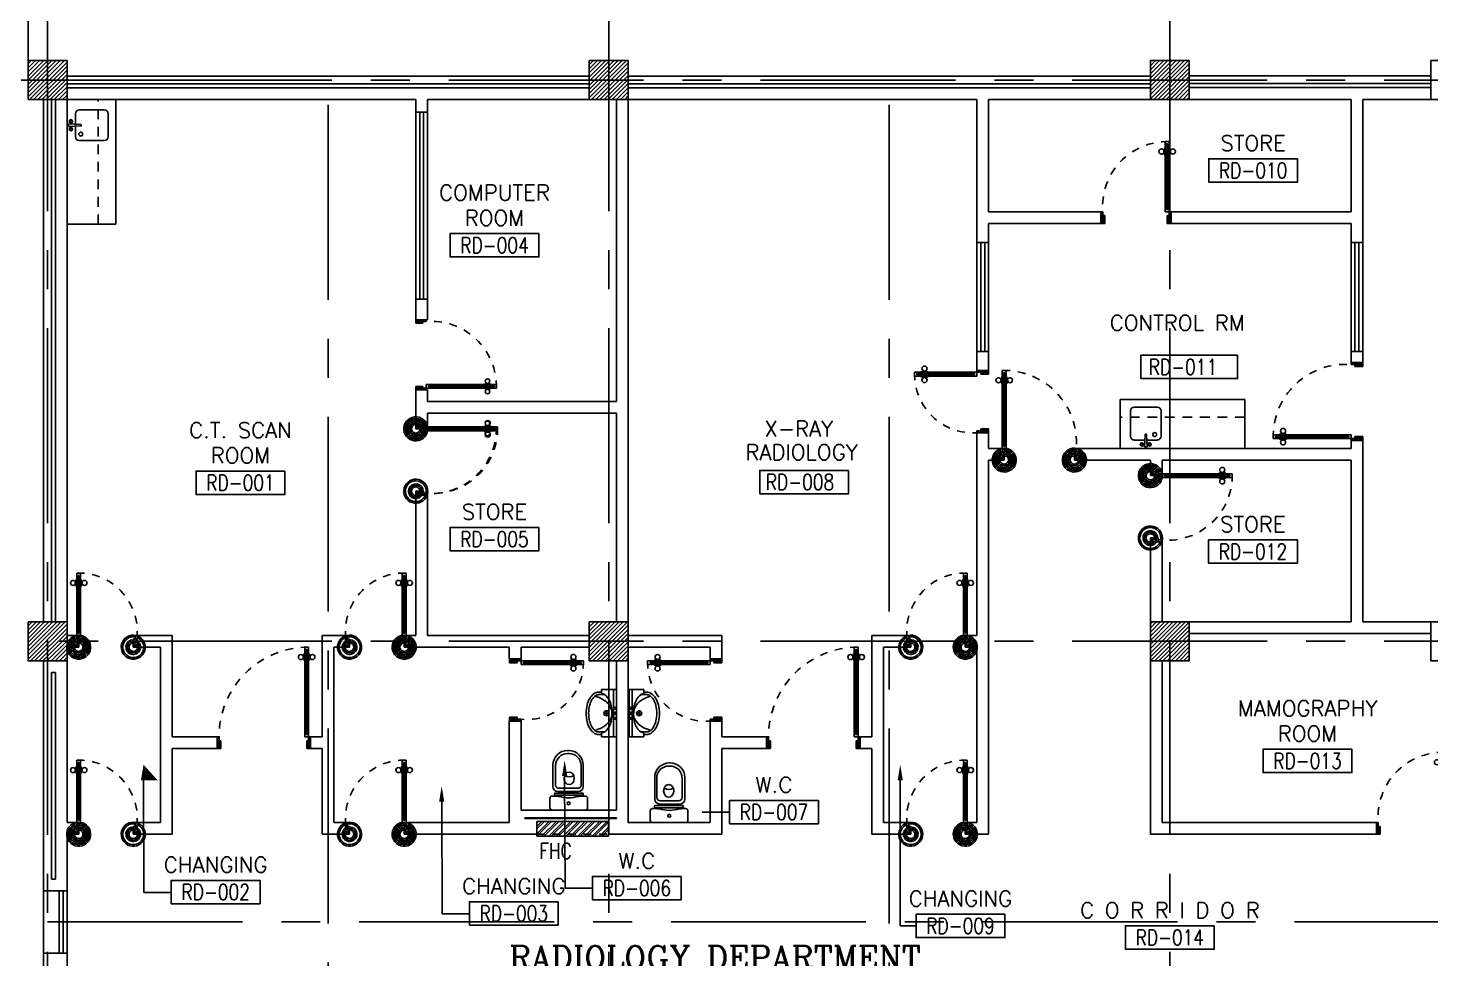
# Model space of a CAD drawing. Extents: x 417820 to 418048, y 43448 to 43539.
# Drawn here: x 417831.21 to 417849.21, y 43514.42 to 43526.36 of the extents above; entities that cross this region are included whole.
import ezdxf
from ezdxf.enums import TextEntityAlignment as Align

# ---------------------------------------------------------------- set-up
doc = ezdxf.new("R2010")
doc.units = 0
doc.header["$MEASUREMENT"] = 0
doc.header["$PDMODE"] = 3
doc.header["$PDSIZE"] = 0.1
for name, pattern in [('CENTERX2', [4, 2.5, -0.5, 0.5, -0.5]), ('HIDDEN', [0.375, 0.25, -0.125]), ('HIDDEN2', [0.1875, 0.125, -0.0625])]:
    doc.linetypes.add(name, pattern=pattern)
doc.layers.get('0').update_dxf_attribs({"color": 11, "linetype": 'CONTINUOUS'})
doc.layers.get('DEFPOINTS').update_dxf_attribs({"color": 11, "linetype": 'CONTINUOUS'})
for name, color, linetype in [('A-JEERI', 11, 'CONTINUOUS'), ('AX-DIM', 11, 'CONTINUOUS'), ('AXES', 11, 'CENTERX2'), ('COL', 11, 'CONTINUOUS'), ('DOOR', 11, 'CONTINUOUS'), ('FHC', 11, 'CONTINUOUS'), ('HAT', 11, 'CONTINUOUS'), ('INSUL', 11, 'CONTINUOUS'), ('Locker', 11, 'CONTINUOUS'), ('ME-FIX', 11, 'CONTINUOUS'), ('RM-BOX', 11, 'CONTINUOUS'), ('RM-IND', 11, 'CONTINUOUS'), ('RM-NAME', 11, 'CONTINUOUS'), ('RM-NO', 11, 'CONTINUOUS'), ('SHAFT', 11, 'CONTINUOUS'), ('SUNI-FUR', 11, 'CONTINUOUS'), ('WALL', 11, 'CONTINUOUS'), ('WIN', 11, 'CONTINUOUS')]:
    doc.layers.add(name, color=color, linetype=linetype)
doc.styles.add('ROMANC', font='romanc', dxfattribs={"height": 0.1})
doc.styles.add('ROMANS', font='ROMANS.shx', dxfattribs={"width": 0.6})
doc.dimstyles.new('STANDARD in', dxfattribs={"dimtxt": 0.2, "dimasz": 0.1, "dimexe": 0.07, "dimexo": 0.05, "dimgap": 0.1, "dimtad": 1, "dimdec": 0, "dimlfac": 1000, "dimzin": 0, "dimdsep": 46, "dimtxsty": 'ROMANS', "dimblk": 'ARCHTICK', "dimcen": 0.05, "dimdle": 0.05, "dimclrd": 7, "dimclre": 7, "dimclrt": 2, "dimadec": 0, "dimazin": 0, "dimtfac": 1, "dimtdec": 0, "dimtmove": 2, "dimatfit": 3, "dimldrblk": 'ARCHTICK', "dimfxl": 0, "dimtolj": 1, "dimtzin": 0, "dimarcsym": 0})

# ---------------------------------------------------------------- blocks, each defined once
blk = doc.blocks.new('_ARCHTICK')
at = {"color": 0, "linetype": 'ByBlock', "const_width": 0.15}
blk.add_lwpolyline([(-0.5, -0.5), (0.5, 0.5)], dxfattribs=at)
blk = doc.blocks.new('*D139')
at = {"layer": 'AX-DIM', "color": 7, "lineweight": -2}
for p, q in [((417831.157, 43537.937), (417906.573, 43537.937)), ((417831.207, 43525.809), (417831.207, 43538.007)), ((417906.523, 43536.567), (417906.523, 43538.007))]:
    blk.add_line(p, q, dxfattribs=at)
at = {"layer": 'DEFPOINTS', "color": 0}
for p in [(417906.523, 43537.937), (417906.523, 43536.517), (417831.207, 43525.759)]:
    blk.add_point(p, dxfattribs=at)
at = {"layer": 'AX-DIM', "color": 7, "lineweight": -2, "xscale": 0.1, "yscale": 0.1, "zscale": 0.1, "rotation": 180}
blk.add_blockref('_ARCHTICK', (417831.207, 43537.937), dxfattribs=at)
at = {"layer": 'AX-DIM', "color": 7, "lineweight": -2, "xscale": 0.1, "yscale": 0.1, "zscale": 0.1}
blk.add_blockref('_ARCHTICK', (417906.523, 43537.937), dxfattribs=at)
at = {"layer": 'AX-DIM', "color": 2, "insert": (417868.865, 43538.137), "char_height": 0.2, "attachment_point": 5, "style": 'ROMANS'}
blk.add_mtext('\\A1;75316', dxfattribs=at)
blk = doc.blocks.new('DOOR100')
at = {"layer": 'DOOR', "color": 7, "linetype": 'ByBlock'}
for p, q in [((-75, 1250), (-75, 1300)), ((-75, 1300), (-25, 1300)), ((-25, 1300), (-75, 1300)), ((-58, 1250), (-58, 1270)), ((-42, 1270), (-58, 1270)), ((-42, 1250), (-42, 1270)), ((-25, 1250), (-25, 1300)), ((-91, 1205), (-91, 1140)), ((-82, 1205), (-91, 1205)), ((-82, 1140), (-91, 1140)), ((-82, 1128), (-82, 1218)), ((-75, 1218), (-82, 1218)), ((-82, 1205), (-82, 1140)), ((-75, 1128), (-82, 1128)), ((-58, 1250), (-75, 1250)), ((-25, 1250), (-42, 1250)), ((-25, 1218), (-18, 1218)), ((-25, 1128), (-18, 1128)), ((-18, 1128), (-18, 1218)), ((-18, 1205), (-18, 1140)), ((-18, 1205), (-9, 1205)), ((-18, 1140), (-9, 1140)), ((-9, 1205), (-9, 1140)), ((-75, 200), (-58, 200)), ((-75, 150), (-75, 200)), ((-58, 200), (-58, 180)), ((-42, 200), (-25, 200)), ((-42, 180), (-42, 200)), ((-25, 200), (-25, 150)), ((-1200, 0), (-1200, 150)), ((-1200, 150), (-1175, 150)), ((-1200, 150), (-1200, 0)), ((-1150, 0), (-1200, 114)), ((-1150, 0), (-1200, 40)), ((-1150, 0), (-1200, 0)), ((-1175, 150), (-1175, 100)), ((-1175, 100), (-1150, 100)), ((-1150, 0), (-1163, 100)), ((-1150, 100), (-1150, 0)), ((-75, 150), (-25, 150)), ((-58, 180), (-42, 180)), ((-50, 0), (0, 114)), ((-50, 100), (-50, 0)), ((-50, 0), (-37, 100)), ((-25, 100), (-50, 100)), ((-50, 0), (0, 40)), ((-50, 0), (0, 0)), ((0, 150), (-25, 150)), ((-25, 150), (-25, 100)), ((0, 0), (0, 150)), ((0, 150), (0, 0))]:
    blk.add_line(p, q, dxfattribs=at)
at = {"layer": 'DOOR', "linetype": 'ByBlock'}
for p, q in [((-75, 1250), (-75, 200)), ((-58, 200), (-58, 1250)), ((-42, 200), (-42, 1250)), ((-25, 200), (-25, 1250))]:
    blk.add_line(p, q, dxfattribs=at)
at = {"layer": 'DOOR', "color": 7, "linetype": 'ByBlock'}
for centre in [(-124, 1173), (24, 1173)]:
    blk.add_circle(centre, 32.4, dxfattribs=at)
at = {"layer": 'DOOR', "linetype": 'HIDDEN', "ltscale": 0.5}
blk.add_arc((-25, 150), 1150, 90, 180, dxfattribs=at)
at = {"layer": 'DOOR', "color": 7, "linetype": 'ByBlock'}
for centre, radius, start, end in [((-1150, 0), 154, 103.7142, 108.8947), ((-1150, 0), 134, 100.72, 111.8402), ((-1150, 0), 94.4, 90, 121.9818), ((-1150, 0), 74.4, 90, 132.2236), ((-1150, 0), 54.4, 90, 156.7926), ((-1150, 0), 34.4, 90, 180), ((-1150, 0), 14.4, 90, 180), ((-50, 0), 94.4, 58.0182, 90), ((-50, 0), 74.4, 47.7764, 90), ((-50, 0), 54.4, 23.2074, 90), ((-50, 0), 34.4, 0, 90), ((-50, 0), 14.4, 0, 90), ((-50, 0), 134, 68.1598, 79.28), ((-50, 0), 114, 64.0838, 77.3774), ((-50, 0), 154, 71.1053, 76.2858)]:
    blk.add_arc(centre, radius, start, end, dxfattribs=at)
blk = doc.blocks.new('A$C49F1192B')
at = {"layer": 'DOOR', "color": 0, "linetype": 'ByBlock', "xscale": -1, "rotation": 270}
blk.add_blockref('DOOR100', (0, 1200), dxfattribs=at)
blk = doc.blocks.new('*D161')
at = {"layer": 'AX-DIM', "color": 7, "lineweight": -2}
for p, q in [((417825.932, 43537.937), (417831.257, 43537.937)), ((417825.982, 43522.464), (417825.982, 43538.007)), ((417831.207, 43525.809), (417831.207, 43538.007))]:
    blk.add_line(p, q, dxfattribs=at)
at = {"layer": 'DEFPOINTS', "color": 0}
for p in [(417831.207, 43537.937), (417831.207, 43525.759), (417825.982, 43522.414)]:
    blk.add_point(p, dxfattribs=at)
at = {"layer": 'AX-DIM', "color": 7, "lineweight": -2, "xscale": 0.1, "yscale": 0.1, "zscale": 0.1, "rotation": 180}
blk.add_blockref('_ARCHTICK', (417825.982, 43537.937), dxfattribs=at)
at = {"layer": 'AX-DIM', "color": 7, "lineweight": -2, "xscale": 0.1, "yscale": 0.1, "zscale": 0.1}
blk.add_blockref('_ARCHTICK', (417831.207, 43537.937), dxfattribs=at)
at = {"layer": 'AX-DIM', "color": 2, "insert": (417828.594, 43538.137), "char_height": 0.2, "attachment_point": 5, "style": 'ROMANS'}
blk.add_mtext('\\A1;5225', dxfattribs=at)
blk = doc.blocks.new('A$C09EF76E8')
at = {"layer": 'DOOR', "color": 0, "linetype": 'ByBlock'}
for p, q in [((777, 950), (727, 950)), ((727, 950), (777, 950)), ((727, 900), (727, 950)), ((760, 920), (744, 920)), ((744, 900), (744, 920)), ((760, 900), (760, 920)), ((777, 900), (777, 950)), ((719, 855), (710, 855)), ((710, 855), (710, 790)), ((719, 790), (710, 790)), ((727, 868), (719, 868)), ((719, 778), (719, 868)), ((719, 855), (719, 790)), ((727, 778), (719, 778)), ((744, 900), (727, 900)), ((777, 900), (760, 900)), ((777, 868), (784, 868)), ((777, 778), (784, 778)), ((784, 778), (784, 868)), ((784, 855), (793, 855)), ((784, 855), (784, 790)), ((784, 790), (793, 790)), ((793, 855), (793, 790)), ((727, 150), (727, 200)), ((727, 200), (744, 200)), ((744, 200), (744, 180)), ((760, 180), (760, 200)), ((760, 200), (777, 200)), ((777, 200), (777, 150)), ((2, 0), (2, 150)), ((2, 150), (27, 150)), ((2, 150), (2, 0)), ((27, 150), (27, 100)), ((27, 100), (52, 100)), ((52, 100), (52, 0)), ((727, 150), (777, 150)), ((744, 180), (760, 180)), ((777, 100), (752, 100)), ((752, 100), (752, 0)), ((777, 150), (777, 100)), ((802, 150), (777, 150)), ((802, 150), (802, 0)), ((52, 0), (2, 0)), ((752, 0), (802, 0))]:
    blk.add_line(p, q, dxfattribs=at)
at = {"layer": 'DOOR', "linetype": 'ByBlock'}
for p, q in [((727, 900), (727, 200)), ((744, 200), (744, 900)), ((760, 200), (760, 900)), ((777, 200), (777, 900)), ((802, 0), (802, 150))]:
    blk.add_line(p, q, dxfattribs=at)
at = {"layer": 'DOOR', "color": 9, "linetype": 'ByBlock'}
for p, q in [((52, 0), (2, 114)), ((52, 0), (2, 40)), ((52, 0), (38, 100)), ((752, 0), (802, 114)), ((752, 0), (765, 100)), ((752, 0), (802, 40))]:
    blk.add_line(p, q, dxfattribs=at)
at = {"layer": 'DOOR', "color": 0, "linetype": 'ByBlock'}
for centre in [(678, 823), (825, 823)]:
    blk.add_circle(centre, 32.4, dxfattribs=at)
at = {"layer": 'DOOR', "linetype": 'HIDDEN', "ltscale": 0.5}
blk.add_arc((752, 199), 752, 88.0938, 183.7249, dxfattribs=at)
at = {"layer": 'DOOR', "color": 9, "linetype": 'ByBlock'}
for centre, radius, start, end in [((52, 0), 154, 103.7142, 108.8947), ((52, 0), 134, 100.72, 111.8402), ((52, 0), 94.4, 90, 121.9818), ((52, 0), 74.4, 90, 132.2236), ((52, 0), 54.4, 90, 156.7926), ((52, 0), 34.4, 90, 180), ((52, 0), 14.4, 90, 180), ((752, 0), 94.4, 58.0182, 90), ((752, 0), 74.4, 47.7764, 90), ((752, 0), 54.4, 23.2074, 90), ((752, 0), 34.4, 0, 90), ((752, 0), 14.4, 0, 90), ((752, 0), 134, 68.1598, 79.28), ((752, 0), 114, 64.0838, 77.3774), ((752, 0), 154, 71.1053, 76.2858)]:
    blk.add_arc(centre, radius, start, end, dxfattribs=at)
blk = doc.blocks.new('*X106')
at = {"color": 0}
for p, q in [((24139, 62323), (24617, 62801)), ((24139, 62376), (24564, 62801)), ((24139, 62429), (24511, 62801)), ((24139, 62482), (24458, 62801)), ((24139, 62535), (24405, 62801)), ((24139, 62588), (24352, 62801)), ((24139, 62641), (24299, 62801)), ((24139, 62694), (24246, 62801)), ((24139, 62747), (24193, 62801)), ((24170, 62301), (24639, 62770)), ((24223, 62301), (24639, 62717)), ((24276, 62301), (24639, 62664)), ((24329, 62301), (24639, 62611)), ((24382, 62301), (24639, 62558)), ((24435, 62301), (24639, 62505)), ((24488, 62301), (24639, 62452)), ((24541, 62301), (24639, 62399)), ((24595, 62301), (24639, 62346))]:
    blk.add_line(p, q, dxfattribs=at)
blk = doc.blocks.new('RM1')
at = {"layer": 'RM-BOX'}
blk.add_lwpolyline([(570, -200), (-570, -200), (-570, -500), (570, -500)], close=True, dxfattribs=at)
at = {"layer": 'RM-NAME', "style": 'ROMANS'}
for tag, p in [('ROOMNAME1', (0, 324)), ('ROOMNAME2', (0, 0))]:
    blk.add_attdef(tag, text='', height=200, dxfattribs=at).set_placement(p, align=Align.MIDDLE)
at = {"layer": 'RM-NO', "style": 'ROMANS', "width": 0.8}
blk.add_attdef('ROOMNO', text='', height=200, dxfattribs=at).set_placement((0, -350), align=Align.MIDDLE)
blk = doc.blocks.new('COL50')
at = {"layer": 'COL'}
blk.add_lwpolyline([(-250, 250), (-250, -250), (250, -250), (250, 250)], close=True, dxfattribs=at)
blk = doc.blocks.new('*X108')
at = {"color": 0}
for p, q in [((24139, 69535), (24605, 70001)), ((24139, 69589), (24552, 70001)), ((24139, 69642), (24499, 70001)), ((24139, 69695), (24446, 70001)), ((24139, 69748), (24393, 70001)), ((24139, 69801), (24340, 70001)), ((24139, 69854), (24287, 70001)), ((24139, 69907), (24234, 70001)), ((24139, 69960), (24180, 70001)), ((24158, 69501), (24639, 69982)), ((24211, 69501), (24639, 69929)), ((24264, 69501), (24639, 69876)), ((24317, 69501), (24639, 69823)), ((24370, 69501), (24639, 69770)), ((24423, 69501), (24639, 69717)), ((24476, 69501), (24639, 69664)), ((24529, 69501), (24639, 69611)), ((24582, 69501), (24639, 69558)), ((24635, 69501), (24639, 69505))]:
    blk.add_line(p, q, dxfattribs=at)
blk = doc.blocks.new('*X107')
at = {"color": 0}
for p, q in [((31339, 62310), (31830, 62801)), ((31339, 62364), (31777, 62801)), ((31339, 62417), (31724, 62801)), ((31339, 62470), (31671, 62801)), ((31339, 62523), (31618, 62801)), ((31339, 62576), (31565, 62801)), ((31339, 62629), (31512, 62801)), ((31339, 62682), (31458, 62801)), ((31339, 62735), (31405, 62801)), ((31339, 62788), (31352, 62801)), ((31383, 62301), (31839, 62757)), ((31436, 62301), (31839, 62704)), ((31489, 62301), (31839, 62651)), ((31542, 62301), (31839, 62598)), ((31595, 62301), (31839, 62545)), ((31648, 62301), (31839, 62492)), ((31701, 62301), (31839, 62439)), ((31754, 62301), (31839, 62386)), ((31807, 62301), (31839, 62333))]:
    blk.add_line(p, q, dxfattribs=at)
blk = doc.blocks.new('A$C24ED45A6')
at = {"layer": 'DOOR', "color": 0, "linetype": 'ByBlock'}
for p, q in [((925, 1100), (925, 1150)), ((925, 1150), (975, 1150)), ((975, 1150), (925, 1150)), ((942, 1100), (925, 1100)), ((942, 1100), (942, 1120)), ((958, 1120), (942, 1120)), ((958, 1100), (958, 1120)), ((975, 1100), (958, 1100)), ((975, 1100), (975, 1150)), ((909, 1055), (909, 990)), ((918, 1055), (909, 1055)), ((918, 990), (909, 990)), ((918, 978), (918, 1068)), ((925, 1068), (918, 1068)), ((918, 1055), (918, 990)), ((925, 978), (918, 978)), ((975, 1068), (982, 1068)), ((975, 978), (982, 978)), ((982, 978), (982, 1068)), ((982, 1055), (982, 990)), ((982, 1055), (991, 1055)), ((982, 990), (991, 990)), ((991, 1055), (991, 990)), ((925, 150), (925, 200)), ((925, 200), (942, 200)), ((942, 200), (942, 180)), ((958, 180), (958, 200)), ((958, 200), (975, 200)), ((975, 200), (975, 150)), ((0, 0), (0, 150)), ((0, 150), (25, 150)), ((50, 0), (0, 0)), ((25, 150), (25, 100)), ((25, 100), (50, 100)), ((50, 100), (50, 0)), ((925, 150), (975, 150)), ((942, 180), (958, 180)), ((975, 100), (950, 100)), ((950, 100), (950, 0)), ((1000, 150), (975, 150)), ((975, 150), (975, 100)), ((1000, 150), (1000, 0)), ((950, 0), (1000, 0))]:
    blk.add_line(p, q, dxfattribs=at)
at = {"layer": 'DOOR', "linetype": 'ByBlock'}
for p, q in [((925, 1100), (925, 200)), ((942, 200), (942, 1100)), ((958, 200), (958, 1100)), ((975, 200), (975, 1100))]:
    blk.add_line(p, q, dxfattribs=at)
at = {"layer": 'DOOR', "color": 9, "linetype": 'ByBlock'}
for p, q in [((50, 0), (0, 114)), ((50, 0), (0, 40)), ((50, 0), (37, 100)), ((950, 0), (1000, 114)), ((950, 0), (963, 100)), ((950, 0), (1000, 40))]:
    blk.add_line(p, q, dxfattribs=at)
at = {"layer": 'DOOR', "color": 0, "linetype": 'ByBlock'}
for centre in [(876, 1023), (1024, 1023)]:
    blk.add_circle(centre, 32.4, dxfattribs=at)
at = {"layer": 'DOOR', "linetype": 'HIDDEN', "ltscale": 0.5}
blk.add_arc((950, 222), 928, 88.456, 184.4816, dxfattribs=at)
at = {"layer": 'DOOR', "color": 9, "linetype": 'ByBlock'}
for centre, radius, start, end in [((50, 0), 154, 103.7142, 108.8947), ((50, 0), 134, 100.72, 111.8402), ((50, 0), 114, 102.6226, 115.9162), ((50, 0), 94.4, 90, 121.9818), ((50, 0), 74.4, 90, 132.2236), ((50, 0), 54.4, 90, 156.7926), ((50, 0), 34.4, 90, 180), ((50, 0), 14.4, 90, 180), ((950, 0), 94.4, 58.0182, 90), ((950, 0), 74.4, 47.7764, 90), ((950, 0), 54.4, 23.2074, 90), ((950, 0), 34.4, 0, 90), ((950, 0), 14.4, 0, 90), ((950, 0), 134, 68.1598, 79.28), ((950, 0), 114, 64.0838, 77.3774), ((950, 0), 154, 71.1053, 76.2858)]:
    blk.add_arc(centre, radius, start, end, dxfattribs=at)
at = {"layer": 'WALL'}
blk.add_line((1000, 0), (1000, 150), dxfattribs=at)
blk = doc.blocks.new('*X109')
at = {"color": 0}
for p, q in [((31339, 69523), (31817, 70001)), ((31339, 69576), (31764, 70001)), ((31339, 69629), (31711, 70001)), ((31339, 69682), (31658, 70001)), ((31339, 69735), (31605, 70001)), ((31339, 69788), (31552, 70001)), ((31339, 69841), (31499, 70001)), ((31339, 69894), (31446, 70001)), ((31339, 69947), (31393, 70001)), ((31370, 69501), (31839, 69970)), ((31423, 69501), (31839, 69917)), ((31476, 69501), (31839, 69864)), ((31529, 69501), (31839, 69811)), ((31582, 69501), (31839, 69758)), ((31635, 69501), (31839, 69705)), ((31688, 69501), (31839, 69652)), ((31741, 69501), (31839, 69599)), ((31795, 69501), (31839, 69546))]:
    blk.add_line(p, q, dxfattribs=at)
blk = doc.blocks.new('*X111')
at = {"color": 0}
for p, q in [((38539, 62351), (38989, 62801)), ((38539, 62404), (38936, 62801)), ((38539, 62457), (38883, 62801)), ((38539, 62510), (38830, 62801)), ((38539, 62563), (38777, 62801)), ((38539, 62616), (38724, 62801)), ((38539, 62669), (38671, 62801)), ((38539, 62722), (38618, 62801)), ((38539, 62775), (38565, 62801)), ((38542, 62301), (39039, 62798)), ((38595, 62301), (39039, 62745)), ((38648, 62301), (39039, 62692)), ((38701, 62301), (39039, 62639)), ((38754, 62301), (39039, 62586)), ((38807, 62301), (39039, 62533)), ((38860, 62301), (39039, 62480)), ((38913, 62301), (39039, 62427)), ((38966, 62301), (39039, 62374)), ((39020, 62301), (39039, 62321))]:
    blk.add_line(p, q, dxfattribs=at)
blk = doc.blocks.new('*X110')
at = {"color": 0}
for p, q in [((38539, 69510), (39030, 70001)), ((38539, 69564), (38977, 70001)), ((38539, 69617), (38924, 70001)), ((38539, 69670), (38871, 70001)), ((38539, 69723), (38818, 70001)), ((38539, 69776), (38765, 70001)), ((38539, 69829), (38712, 70001)), ((38539, 69882), (38658, 70001)), ((38539, 69935), (38605, 70001)), ((38539, 69988), (38552, 70001)), ((38583, 69501), (39039, 69957)), ((38636, 69501), (39039, 69904)), ((38689, 69501), (39039, 69851)), ((38742, 69501), (39039, 69798)), ((38795, 69501), (39039, 69745)), ((38848, 69501), (39039, 69692)), ((38901, 69501), (39039, 69639)), ((38954, 69501), (39039, 69586)), ((39007, 69501), (39039, 69533))]:
    blk.add_line(p, q, dxfattribs=at)
blk = doc.blocks.new('DOOR90')
at = {"layer": 'DOOR', "color": 7, "linetype": 'ByBlock'}
for p, q in [((-150, 0), (0, 0)), ((-150, 0), (-150, -25)), ((0, -50), (-114, 0)), ((0, -50), (-40, 0)), ((0, -50), (0, 0)), ((-1000, -25), (-1050, -25)), ((-1050, -75), (-1050, -25)), ((-1050, -25), (-1050, -75)), ((-1000, -75), (-1050, -75)), ((-1000, -42), (-1020, -42)), ((-1020, -42), (-1020, -58)), ((-1000, -58), (-1020, -58)), ((-1000, -25), (-1000, -42)), ((-1000, -58), (-1000, -75)), ((-878, -18), (-968, -18)), ((-968, -25), (-968, -18)), ((-968, -75), (-968, -82)), ((-878, -82), (-968, -82)), ((-955, -9), (-890, -9)), ((-955, -18), (-955, -9)), ((-955, -18), (-890, -18)), ((-955, -82), (-890, -82)), ((-955, -82), (-955, -91)), ((-955, -91), (-890, -91)), ((-890, -18), (-890, -9)), ((-890, -82), (-890, -91)), ((-878, -25), (-878, -18)), ((-878, -75), (-878, -82)), ((-200, -25), (-150, -25)), ((-200, -42), (-200, -25)), ((-180, -42), (-200, -42)), ((-200, -58), (-180, -58)), ((-200, -75), (-200, -58)), ((-150, -75), (-200, -75)), ((-180, -58), (-180, -42)), ((-150, -25), (-100, -25)), ((-150, -75), (-150, -25)), ((-100, -25), (-100, -50)), ((0, -50), (-100, -37)), ((-100, -50), (0, -50)), ((-150, -875), (-100, -875)), ((-150, -900), (-150, -875)), ((0, -850), (-114, -900)), ((-100, -875), (-100, -850)), ((0, -850), (-100, -863)), ((-100, -850), (0, -850)), ((0, -850), (-40, -900)), ((0, -850), (0, -900)), ((-150, -900), (0, -900)), ((0, -900), (-150, -900))]:
    blk.add_line(p, q, dxfattribs=at)
at = {"layer": 'DOOR', "linetype": 'ByBlock'}
for p, q in [((-200, -25), (-1000, -25)), ((-200, -42), (-1000, -42)), ((-200, -58), (-1000, -58)), ((-1000, -75), (-200, -75))]:
    blk.add_line(p, q, dxfattribs=at)
at = {"layer": 'DOOR', "color": 7, "linetype": 'ByBlock'}
for centre in [(-923, 24), (-923, -124)]:
    blk.add_circle(centre, 32.4, dxfattribs=at)
for centre, radius, start, end in [((0, -50), 154, 161.1053, 166.2858), ((0, -50), 94.4, 148.0182, 180), ((0, -50), 134, 158.1598, 169.28), ((0, -50), 114, 154.0838, 167.3774), ((0, -50), 74.4, 137.7764, 180), ((0, -50), 54.4, 113.2074, 180), ((0, -50), 34.4, 90, 180), ((0, -50), 14.4, 90, 180), ((0, -850), 154, 193.7142, 198.8947), ((0, -850), 134, 190.72, 201.8402), ((0, -850), 94.4, 180, 211.9818), ((0, -850), 74.4, 180, 222.2236), ((0, -850), 54.4, 180, 246.7926), ((0, -850), 34.4, 180, 270), ((0, -850), 14.4, 180, 270)]:
    blk.add_arc(centre, radius, start, end, dxfattribs=at)
at = {"layer": 'DOOR', "linetype": 'HIDDEN', "ltscale": 0.5}
blk.add_arc((-222, -50), 828, 178.2701, 275.003, dxfattribs=at)
blk = doc.blocks.new('A$C3CD36B94')
at = {"layer": 'DOOR', "color": 0, "linetype": 'ByBlock'}
for p, q in [((106, 950), (56, 950)), ((56, 800), (56, 950)), ((106, 850), (106, 950)), ((806, 950), (856, 950)), ((806, 850), (806, 950)), ((856, 800), (856, 950)), ((856, 950), (856, 800)), ((56, 800), (81, 800)), ((81, 850), (106, 850)), ((81, 800), (81, 850)), ((131, 800), (81, 800)), ((81, 750), (81, 800)), ((98, 750), (81, 750)), ((114, 770), (98, 770)), ((98, 770), (98, 750)), ((114, 750), (114, 770)), ((131, 750), (114, 750)), ((131, 800), (131, 750)), ((831, 850), (806, 850)), ((831, 800), (831, 850)), ((856, 800), (831, 800)), ((65, 95), (65, 160)), ((74, 160), (65, 160)), ((74, 95), (65, 95)), ((74, 173), (74, 83)), ((81, 173), (74, 173)), ((74, 95), (74, 160)), ((81, 83), (74, 83)), ((81, 50), (81, 0)), ((81, 50), (98, 50)), ((131, 0), (81, 0)), ((81, 0), (131, 0)), ((98, 50), (98, 30)), ((98, 30), (114, 30)), ((114, 50), (114, 30)), ((114, 50), (131, 50)), ((131, 173), (138, 173)), ((131, 83), (138, 83)), ((131, 50), (131, 0)), ((138, 173), (138, 83)), ((138, 95), (138, 160)), ((138, 160), (147, 160)), ((138, 95), (147, 95)), ((147, 95), (147, 160))]:
    blk.add_line(p, q, dxfattribs=at)
at = {"layer": 'DOOR', "color": 9, "linetype": 'ByBlock'}
for p, q in [((106, 950), (56, 910)), ((106, 950), (56, 837)), ((106, 950), (93, 850)), ((806, 950), (819, 850)), ((806, 950), (856, 837)), ((806, 950), (856, 910))]:
    blk.add_line(p, q, dxfattribs=at)
at = {"layer": 'DOOR', "linetype": 'ByBlock'}
for p, q in [((81, 750), (81, 50)), ((98, 750), (98, 50)), ((114, 750), (114, 50)), ((131, 50), (131, 750))]:
    blk.add_line(p, q, dxfattribs=at)
at = {"layer": 'DOOR', "color": 0, "linetype": 'ByBlock'}
for centre in [(32, 128), (179, 128)]:
    blk.add_circle(centre, 32.4, dxfattribs=at)
at = {"layer": 'DOOR', "color": 9, "linetype": 'ByBlock'}
for centre, radius, start, end in [((106, 950), 54.4, 203.2074, 270), ((106, 950), 34.4, 180, 270), ((106, 950), 14.4, 180, 270), ((806, 950), 34.4, 270, 0), ((806, 950), 14.4, 270, 0), ((806, 950), 54.4, 270, 336.7926), ((106, 950), 74.4, 227.7764, 270), ((106, 950), 94.4, 238.0182, 270), ((106, 950), 114, 244.0838, 257.3774), ((106, 950), 134, 248.1598, 259.28), ((106, 950), 154, 251.1053, 256.2858), ((806, 950), 74.4, 270, 312.2236), ((806, 950), 94.4, 270, 301.9818), ((806, 950), 134, 280.72, 291.8402), ((806, 950), 154, 283.7142, 288.8947)]:
    blk.add_arc(centre, radius, start, end, dxfattribs=at)
at = {"layer": 'DOOR', "linetype": 'HIDDEN', "ltscale": 0.5}
blk.add_arc((106, 729), 729, 268.0335, 5.6617, dxfattribs=at)
blk = doc.blocks.new('2')
at = {"layer": 'SUNI-FUR', "linetype": 'Continuous'}
for p, q in [((0.016, 0.724), (-0.003, 0.724)), ((0.014, 0.765), (0.004, 0.765)), ((-0.185, 0.576), (-0.185, 0.3)), ((-0.159, 0.57), (-0.159, 0.32)), ((0.168, 0.32), (0.168, 0.57)), ((0.203, 0.3), (0.203, 0.576)), ((-0.065, 0.438), (-0.07, 0.406)), ((-0.07, 0.406), (-0.065, 0.375)), ((-0.005, 0.487), (-0.029, 0.481)), ((0.019, 0.481), (-0.005, 0.487)), ((0.06, 0.406), (0.055, 0.438)), ((0.057, 0.377), (0.06, 0.406)), ((-0.186, 0.199), (-0.186, 0.208)), ((-0.176, 0.218), (0.172, 0.218)), ((0.172, 0.189), (-0.176, 0.189)), ((-0.122, 0.237), (0.009, 0.237)), ((-0.113, 0.279), (0.008, 0.279)), ((-0.029, 0.331), (-0.005, 0.326)), ((-0.005, 0.326), (0.019, 0.331)), ((0.001, 0.279), (0.123, 0.279)), ((0.008, 0.279), (0.001, 0.279)), ((0.009, 0.237), (0.14, 0.237)), ((0.182, 0.208), (0.182, 0.199)), ((-0.241, 0.03), (-0.241, 0.15)), ((-0.211, 0.18), (-0.17, 0.18)), ((0.211, 0), (-0.211, 0)), ((0.174, 0.18), (0.211, 0.18)), ((0.174, 0.18), (0.174, 0.18)), ((0.241, 0.15), (0.241, 0.03))]:
    blk.add_line(p, q, dxfattribs=at)
blk.add_circle((0.002, 0.087), 0.0184, dxfattribs=at)
for centre, radius, start, end in [((0.004, 0.576), 0.189, 90, 180), ((-0.005, 0.57), 0.154, 90, 180), ((0.014, 0.576), 0.189, 0, 90), ((0.014, 0.57), 0.154, 0, 90), ((0.013, 0.412), 0.082, 141.0758, 161.504), ((0.013, 0.401), 0.082, 198.496, 218.9242), ((-0.007, 0.537), 0.112, 239.4234, 302.9162), ((0.002, 0.421), 0.0682, 117.1532, 141.0758), ((-0.012, 0.421), 0.0682, 38.9242, 62.8468), ((-0.023, 0.412), 0.082, 18.496, 38.9242), ((-0.029, 0.406), 0.0901, 321.0758, 341.504), ((-0.176, 0.208), 0.01, 90, 180), ((-0.176, 0.199), 0.01, 180, 270), ((-0.122, 0.3), 0.063, 180, 270), ((-0.116, 0.322), 0.0432, 183.5129, 273.5129), ((0.002, 0.392), 0.0682, 218.9242, 242.8468), ((-0.012, 0.392), 0.0682, 297.1532, 321.0758), ((0.125, 0.322), 0.0432, 266.4871, 356.4871), ((0.14, 0.3), 0.063, 270, 0), ((0.172, 0.208), 0.01, 0, 90), ((0.172, 0.199), 0.01, 270, 0), ((-0.211, 0.15), 0.03, 90, 180), ((-0.211, 0.03), 0.03, 180, 270), ((-0.201, -0.252), 0.433, 79.7535, 85.8109), ((0.075, 1.126), 0.973, 258.1938, 265.7347), ((-0.07, 1.126), 0.973, 274.2653, 281.8062), ((0.206, -0.252), 0.433, 94.1891, 100.2465), ((0.211, 0.15), 0.03, 0, 90), ((0.211, 0.03), 0.03, 270, 0)]:
    blk.add_arc(centre, radius, start, end, dxfattribs=at)
blk = doc.blocks.new('A$C347D0806')
at = {"layer": 'ME-FIX'}
for p, q in [((0.157, 1.467), (0.478, 1.467)), ((0.627, 1.6), (0.627, 0)), ((0.019, 1.254), (0.019, 1.287)), ((0.019, 1.287), (0.174, 1.28)), ((0.019, 1.254), (0.174, 1.261)), ((0.107, 1.28), (0.107, 1.417)), ((0.107, 1.124), (0.107, 1.261)), ((0.528, 1.417), (0.528, 1.124)), ((0.478, 1.074), (0.157, 1.074)), ((0.627, 0), (0, 0))]:
    blk.add_line(p, q, dxfattribs=at)
for centre, radius in [((0.05, 1.32), 0.0217), ((0.05, 1.32), 0.014), ((0.05, 1.221), 0.0217), ((0.05, 1.221), 0.014), ((0.177, 1.156), 0.0255)]:
    blk.add_circle(centre, radius, dxfattribs=at)
for centre, radius, start, end in [((0.157, 1.417), 0.0499, 90, 180), ((0.478, 1.417), 0.0499, 0, 90), ((0.174, 1.27), 0.00997, 270, 90), ((0.157, 1.124), 0.0499, 180, 270), ((0.478, 1.124), 0.0499, 270, 0)]:
    blk.add_arc(centre, radius, start, end, dxfattribs=at)
blk = doc.blocks.new('3')
at = {"layer": 'SUNI-FUR', "linetype": 'Continuous'}
for p, q in [((-0.304, 0), (-0.304, -0.192)), ((0.304, 0), (-0.304, 0)), ((0.304, -0.192), (0.304, 0)), ((0.304, -0.039), (-0.304, -0.039)), ((-0.254, -0.192), (-0.239, -0.15)), ((-0.239, -0.228), (-0.239, -0.15)), ((0.032, -0.13), (-0.032, -0.13)), ((0.016, -0.021), (-0.015, -0.021)), ((0, -0.005), (0, -0.037)), ((0, -0.098), (0, -0.162)), ((0.239, -0.15), (0.254, -0.192)), ((0.239, -0.15), (0.239, -0.228)), ((-0.304, -0.192), (-0.254, -0.192)), ((-0.271, -0.228), (-0.271, -0.192)), ((0.254, -0.192), (0.304, -0.192)), ((0.271, -0.192), (0.271, -0.228))]:
    blk.add_line(p, q, dxfattribs=at)
for centre, radius in [((-0.065, -0.021), 0.0124), ((0, -0.13), 0.0325), ((0, -0.021), 0.0155), ((0.065, -0.021), 0.0124)]:
    blk.add_circle(centre, radius, dxfattribs=at)
for centre, radius, start, end in [((-0.085, -0.267), 0.193, 117.0377, 142.6695), ((0.104, -0.343), 0.328, 144.0392, 163.2739), ((-0.028, -0.365), 0.307, 103.0865, 118.1878), ((0.054, -0.312), 0.27, 118.7422, 143.0578), ((-0.008, -0.528), 0.47, 89.0532, 100.9895), ((-0.012, -0.189), 0.13, 84.8536, 119.4454), ((0, -0.527), 0.469, 78.0637, 90), ((0.003, -0.228), 0.168, 61.4441, 91.1678), ((-0.04, -0.297), 0.25, 35.9608, 60.2764), ((0.034, -0.367), 0.306, 62.9623, 78.0637), ((-0.104, -0.343), 0.328, 16.7261, 35.9608), ((0.085, -0.267), 0.193, 37.3305, 62.9623), ((-0.191, -0.235), 0.0807, 174.5539, 214.673), ((-0.083, -0.16), 0.212, 214.673, 239.0867), ((-0.187, -0.234), 0.0525, 173.0893, 213.2084), ((-0.083, -0.16), 0.18, 214.673, 239.0867), ((0.204, -0.373), 0.433, 163.2739, 167.375), ((-0.035, -0.081), 0.305, 239.0867, 256.0699), ((-0.035, -0.081), 0.272, 239.0867, 256.0699), ((0, 0.062), 0.419, 256.0699, 270), ((0, 0.062), 0.419, 270, 283.9301), ((0.035, -0.081), 0.272, 283.9301, 300.9133), ((0.035, -0.081), 0.305, 283.9301, 300.9133), ((0.089, -0.171), 0.167, 300.9133, 325.327), ((0.089, -0.171), 0.2, 300.9133, 325.327), ((-0.204, -0.373), 0.433, 12.7359, 16.7261), ((0.171, -0.228), 0.068, 325.327, 0), ((0.171, -0.228), 0.101, 325.327, 0), ((0, 0.062), 0.452, 256.0699, 270), ((0, 0.062), 0.452, 270, 283.9301)]:
    blk.add_arc(centre, radius, start, end, dxfattribs=at)

msp = doc.modelspace()

# ---------------------------------------------------------------- hatches: boundary and pattern name
at = {"layer": 'FHC', "linetype": 'ByBlock', "ltscale": 0.3}
h = msp.add_hatch(dxfattribs=at)
h.set_pattern_fill('ANSI32', color=11, scale=175, style=0)
h.set_pattern_definition([(44.999998, (417605.53738, 43484.94332), (-0.046403885, 0.046403882), []), (44.999998, (417605.56832, 43484.94332), (-0.046403885, 0.046403882), [])])
h.paths.add_polyline_path([(417838.6536, 43515.9943), (417838.6536, 43516.1843), (417837.7336, 43516.1843), (417837.7336, 43515.9943)])
h.paths.add_polyline_path([(417837.521, 43515.5732), (417837.521, 43515.994), (417837.7835, 43515.994), (417837.7835, 43515.5732)], flags=9)

# ---------------------------------------------------------------- linework, layer by layer
at = {"layer": 'AXES'}
for p, q in [((417831.4566, 43460.01), (417831.4566, 43538.4875)), ((417838.6566, 43460.01), (417838.6566, 43538.4875)), ((417845.8566, 43460.01), (417845.8566, 43538.4875)), ((417820.6052, 43525.6943), (417889.6966, 43525.6943)), ((417832.6566, 43525.6943), (417830.2302, 43525.6943)), ((417835.0566, 43466.8743), (417835.0566, 43525.6943)), ((417842.2566, 43466.8743), (417842.2566, 43525.6943)), ((417820.6052, 43518.4943), (417889.6966, 43518.4943)), ((417831.4566, 43514.8943), (417889.6966, 43514.8943))]:
    msp.add_line(p, q, dxfattribs=at)
at = {"layer": 'COL'}
for points in [[(417831.2066, 43525.4443), (417831.2066, 43525.9443), (417831.7066, 43525.9443), (417831.7066, 43525.4443)], [(417838.4066, 43525.4443), (417838.4066, 43525.9443), (417838.9066, 43525.9443), (417838.9066, 43525.4443)], [(417845.6066, 43525.4443), (417845.6066, 43525.9443), (417846.1066, 43525.9443), (417846.1066, 43525.4443)], [(417849.2066, 43525.4443), (417849.2066, 43525.9443), (417849.7066, 43525.9443), (417849.7066, 43525.4443)]]:
    msp.add_lwpolyline(points, close=True, dxfattribs=at)
at = {"layer": 'FHC', "linetype": 'ByBlock', "ltscale": 0.3}
for p, q in [((417837.7336, 43516.1843), (417838.6536, 43516.1843)), ((417837.7336, 43515.9943), (417837.7336, 43516.1843)), ((417838.6536, 43516.1843), (417838.6536, 43515.9943)), ((417838.6536, 43515.9943), (417837.7336, 43515.9943))]:
    msp.add_line(p, q, dxfattribs=at)
at = {"layer": 'INSUL'}
for p, q in [((417838.4066, 43525.6443), (417831.7066, 43525.6443)), ((417845.6066, 43525.6443), (417838.9066, 43525.6443)), ((417849.2066, 43525.6483), (417846.1066, 43525.6483)), ((417831.5066, 43518.7443), (417831.5066, 43525.4443)), ((417831.5566, 43518.7443), (417831.5566, 43525.4443)), ((417838.4066, 43525.5943), (417831.7066, 43525.5943)), ((417845.6066, 43525.5943), (417838.9066, 43525.5943)), ((417849.2066, 43525.5983), (417846.1066, 43525.5983)), ((417831.5066, 43518.0943), (417831.5566, 43518.0943)), ((417831.5066, 43518.0943), (417831.5066, 43515.4443)), ((417831.5566, 43518.0943), (417831.5566, 43515.4443)), ((417831.5066, 43515.4443), (417831.5566, 43515.4443))]:
    msp.add_line(p, q, dxfattribs=at)
at = {"layer": 'ME-FIX', "linetype": 'HIDDEN2'}
for p, q in [((417832.1066, 43523.8441), (417832.1066, 43525.4443)), ((417846.8178, 43521.3693), (417845.2176, 43521.3693))]:
    msp.add_line(p, q, dxfattribs=at)
at = {"layer": 'ME-FIX', "linetype": 'Continuous'}
msp.add_line((417845.2176, 43521.5958), (417845.2176, 43520.9693), dxfattribs=at)
at = {"layer": 'RM-BOX'}
for points in [[(417846.7266, 43522.1635), (417845.4846, 43522.1635), (417845.4846, 43521.8635), (417846.7266, 43521.8635)], [(417841.7335, 43520.687), (417840.5938, 43520.687), (417840.5938, 43520.387), (417841.7335, 43520.387)]]:
    msp.add_lwpolyline(points, close=True, dxfattribs=at)
at = {"layer": 'RM-IND'}
for p, q in [((417832.6882, 43516.7101), (417832.6932, 43515.2703)), ((417838.0915, 43516.7675), (417838.0965, 43515.3277)), ((417842.3971, 43516.7101), (417842.3971, 43514.8434)), ((417836.5142, 43516.4357), (417836.5191, 43514.9959)), ((417839.8563, 43516.303), (417840.2075, 43516.303)), ((417832.6932, 43515.2703), (417833.0443, 43515.2703)), ((417838.0965, 43515.3277), (417838.4476, 43515.3277)), ((417836.5191, 43514.9959), (417836.8703, 43514.9959)), ((417842.3971, 43514.8434), (417842.6005, 43514.8434))]:
    msp.add_line(p, q, dxfattribs=at)
for points in [[(417832.6549, 43516.7101), (417832.8715, 43516.7101), (417832.6882, 43516.9101)], [(417838.0582, 43516.7675), (417838.1248, 43516.7675), (417838.0915, 43516.9675)], [(417842.3637, 43516.7101), (417842.4304, 43516.7101), (417842.3971, 43516.9101)], [(417836.4808, 43516.4357), (417836.5475, 43516.4357), (417836.5142, 43516.6357)]]:
    msp.add_solid(points, dxfattribs=at)
at = {"layer": 'WALL'}
for p, q in [((417838.4066, 43525.7443), (417831.7066, 43525.7443)), ((417845.6066, 43525.7443), (417838.9066, 43525.7443)), ((417849.2066, 43525.7483), (417846.1066, 43525.7483)), ((417831.4066, 43518.7443), (417831.4066, 43525.4443)), ((417836.1816, 43525.4443), (417831.7066, 43525.4443)), ((417831.7066, 43518.7443), (417831.7066, 43525.4443)), ((417836.1816, 43525.2818), (417836.1816, 43525.4443)), ((417838.4066, 43525.4443), (417836.3316, 43525.4443)), ((417836.3316, 43525.2818), (417836.3316, 43525.4443)), ((417838.7566, 43521.5693), (417838.7566, 43525.4443)), ((417838.7566, 43522.1693), (417838.7566, 43525.4443)), ((417843.3816, 43525.4443), (417838.9066, 43525.4443)), ((417838.9066, 43518.7443), (417838.9066, 43525.4443)), ((417838.9066, 43522.1693), (417838.9066, 43525.4443)), ((417843.3816, 43523.6118), (417843.3816, 43525.4443)), ((417845.6066, 43525.4443), (417843.5316, 43525.4443)), ((417843.5316, 43524.0043), (417843.5316, 43525.4443)), ((417848.1816, 43525.4443), (417846.1066, 43525.4443)), ((417848.1816, 43524.0043), (417848.1816, 43525.4443)), ((417849.2066, 43525.4443), (417848.3316, 43525.4443)), ((417848.3316, 43523.6118), (417848.3316, 43525.4443)), ((417836.1816, 43525.2818), (417836.3316, 43525.2818)), ((417843.5316, 43524.0043), (417844.9718, 43524.0043)), ((417844.9718, 43524.0043), (417844.9718, 43523.8543)), ((417845.8718, 43524.0043), (417848.1816, 43524.0043)), ((417845.8718, 43524.0043), (417845.8718, 43523.8543)), ((417843.5316, 43523.8543), (417844.9718, 43523.8543)), ((417843.5316, 43523.6118), (417843.5316, 43523.8543)), ((417845.8718, 43523.8543), (417848.1816, 43523.8543)), ((417848.1816, 43523.6118), (417848.1816, 43523.8543)), ((417843.5316, 43523.6118), (417843.3816, 43523.6118)), ((417848.1816, 43523.6118), (417848.3316, 43523.6118)), ((417836.1816, 43522.8818), (417836.3316, 43522.8818)), ((417836.1816, 43522.6193), (417836.1816, 43522.8818)), ((417836.3316, 43522.6193), (417836.3316, 43522.8818)), ((417836.3316, 43522.6193), (417836.1816, 43522.6193)), ((417843.3816, 43521.9693), (417843.3816, 43522.2118)), ((417843.5316, 43522.2118), (417843.3816, 43522.2118)), ((417843.5316, 43521.9693), (417843.5316, 43522.2118)), ((417848.1816, 43522.0693), (417848.1816, 43522.2118)), ((417848.1816, 43522.2118), (417848.3316, 43522.2118)), ((417848.3316, 43522.0693), (417848.3316, 43522.2118)), ((417848.3316, 43522.0693), (417848.1816, 43522.0693)), ((417843.3816, 43521.9693), (417843.5316, 43521.9693)), ((417836.3316, 43521.7193), (417836.1816, 43521.7193)), ((417836.1816, 43521.2693), (417836.1816, 43521.7193)), ((417836.3316, 43521.5693), (417836.3316, 43521.7193)), ((417838.7566, 43521.5693), (417836.3316, 43521.5693)), ((417838.7566, 43521.4193), (417836.3316, 43521.4193)), ((417836.3316, 43521.2693), (417836.3316, 43521.4193)), ((417838.7566, 43518.7443), (417838.7566, 43521.4193)), ((417836.3316, 43521.2693), (417836.1816, 43521.2693)), ((417843.3816, 43518.5693), (417843.3816, 43521.1693)), ((417843.3816, 43521.1693), (417843.5316, 43521.1693)), ((417843.5316, 43520.9693), (417843.5316, 43521.1693)), ((417843.5316, 43520.9693), (417843.6816, 43520.9693)), ((417843.6816, 43520.9693), (417843.6816, 43520.8193)), ((417843.6816, 43520.9693), (417843.6816, 43520.8193)), ((417844.6816, 43520.9693), (417848.1816, 43520.9693)), ((417844.6816, 43520.9693), (417844.6816, 43520.8193)), ((417844.6816, 43520.9693), (417844.6816, 43520.8193)), ((417848.1816, 43520.9693), (417848.1816, 43521.0693)), ((417848.3316, 43521.0693), (417848.1816, 43521.0693)), ((417848.3316, 43518.7443), (417848.3316, 43521.0693)), ((417843.5316, 43516.0193), (417843.5316, 43520.8193)), ((417843.5316, 43520.8193), (417843.6816, 43520.8193)), ((417844.6816, 43520.8193), (417845.6066, 43520.8193)), ((417845.6066, 43520.6693), (417845.6066, 43520.8193)), ((417845.7566, 43520.6693), (417845.7566, 43520.8193)), ((417845.7566, 43520.8193), (417848.1816, 43520.8193)), ((417848.1816, 43518.7443), (417848.1816, 43520.8193)), ((417845.7566, 43520.6693), (417845.6066, 43520.6693)), ((417836.1816, 43518.5693), (417836.1816, 43520.3693)), ((417836.3316, 43520.3693), (417836.1816, 43520.3693)), ((417836.3316, 43518.5693), (417836.3316, 43520.3693)), ((417845.6066, 43518.7443), (417845.6066, 43519.7693)), ((417845.7566, 43519.7693), (417845.6066, 43519.7693)), ((417845.7566, 43518.7443), (417845.7566, 43519.7693)), ((417846.1066, 43518.7443), (417848.1816, 43518.7443)), ((417848.3316, 43518.7443), (417849.2066, 43518.7443)), ((417831.8066, 43518.5693), (417831.7066, 43518.5693)), ((417831.8066, 43518.5693), (417831.8066, 43518.4193)), ((417832.6066, 43518.5693), (417832.6066, 43518.4193)), ((417833.0566, 43518.5693), (417832.6066, 43518.5693)), ((417833.0566, 43517.2693), (417833.0566, 43518.5693)), ((417835.2816, 43518.5693), (417834.9816, 43518.5693)), ((417834.9816, 43517.2693), (417834.9816, 43518.5693)), ((417835.2816, 43518.5693), (417835.2816, 43518.4193)), ((417836.0816, 43518.5693), (417836.0816, 43518.4193)), ((417836.1816, 43518.5693), (417836.0816, 43518.5693)), ((417838.4066, 43518.5693), (417836.3316, 43518.5693)), ((417838.9066, 43518.5693), (417840.1066, 43518.5693)), ((417840.1066, 43518.2693), (417840.1066, 43518.5693)), ((417842.0316, 43517.2693), (417842.0316, 43518.5693)), ((417842.0316, 43518.5693), (417842.4816, 43518.5693)), ((417842.4816, 43518.5693), (417842.4816, 43518.4193)), ((417843.2816, 43518.5693), (417843.2816, 43518.4193)), ((417843.2816, 43518.5693), (417843.3816, 43518.5693)), ((417846.1066, 43518.5943), (417849.2066, 43518.5943)), ((417831.4066, 43518.2443), (417831.4066, 43515.2943)), ((417831.8066, 43518.4193), (417831.7066, 43518.4193)), ((417831.7066, 43518.2443), (417831.7066, 43516.1693)), ((417832.9066, 43518.4193), (417832.6066, 43518.4193)), ((417832.9066, 43516.1693), (417832.9066, 43518.4193)), ((417835.2816, 43518.4193), (417835.1316, 43518.4193)), ((417835.1316, 43516.1693), (417835.1316, 43518.4193)), ((417837.3816, 43518.4193), (417836.0816, 43518.4193)), ((417837.3816, 43518.4193), (417837.3816, 43518.2693)), ((417837.5316, 43518.2693), (417837.3816, 43518.2693)), ((417837.5316, 43518.4193), (417837.5316, 43518.2693)), ((417837.5316, 43518.4193), (417838.4066, 43518.4193)), ((417838.7566, 43516.3293), (417838.7566, 43518.2443)), ((417838.9066, 43518.4193), (417839.9566, 43518.4193)), ((417838.9066, 43516.1693), (417838.9066, 43518.2443)), ((417839.9566, 43518.2693), (417839.9566, 43518.4193)), ((417839.9566, 43518.2693), (417840.1066, 43518.2693)), ((417839.9566, 43518.2693), (417840.1066, 43518.2693)), ((417842.1816, 43518.4193), (417842.4816, 43518.4193)), ((417842.1816, 43516.1693), (417842.1816, 43518.4193)), ((417843.2816, 43518.4193), (417843.3816, 43518.4193)), ((417843.3816, 43516.1693), (417843.3816, 43518.4193)), ((417845.6066, 43516.0193), (417845.6066, 43518.2443)), ((417845.7566, 43516.1693), (417845.7566, 43518.2443)), ((417837.5316, 43517.4693), (417837.3816, 43517.4693)), ((417837.3816, 43517.4693), (417837.3816, 43516.1693)), ((417837.5316, 43517.4693), (417837.5316, 43516.3293)), ((417839.9566, 43517.4693), (417840.1066, 43517.4693)), ((417839.9566, 43516.1693), (417839.9566, 43517.4693)), ((417839.9566, 43517.4693), (417840.1066, 43517.4693)), ((417840.1066, 43517.2693), (417840.1066, 43517.4693)), ((417833.6316, 43517.2693), (417833.0566, 43517.2693)), ((417833.6316, 43517.2693), (417833.6316, 43517.1193)), ((417834.9816, 43517.2693), (417834.8316, 43517.2693)), ((417834.8316, 43517.2693), (417834.8316, 43517.1193)), ((417840.6816, 43517.2693), (417840.1066, 43517.2693)), ((417840.6816, 43517.2693), (417840.6816, 43517.1193)), ((417841.8816, 43517.2693), (417841.8816, 43517.1193)), ((417842.0316, 43517.2693), (417841.8816, 43517.2693)), ((417833.6316, 43517.1193), (417833.0566, 43517.1193)), ((417833.0566, 43516.0193), (417833.0566, 43517.1193)), ((417834.9816, 43517.1193), (417834.8316, 43517.1193)), ((417834.9816, 43516.0193), (417834.9816, 43517.1193)), ((417840.6816, 43517.1193), (417840.1066, 43517.1193)), ((417840.1066, 43516.0193), (417840.1066, 43517.1193)), ((417842.0316, 43517.1193), (417841.8816, 43517.1193)), ((417842.0316, 43516.0193), (417842.0316, 43517.1193)), ((417838.7566, 43516.3293), (417837.5316, 43516.3293)), ((417831.8066, 43516.1693), (417831.7066, 43516.1693)), ((417831.8066, 43516.1693), (417831.8066, 43516.0193)), ((417832.6066, 43516.1693), (417832.6066, 43516.0193)), ((417832.9066, 43516.1693), (417832.6066, 43516.1693)), ((417835.2816, 43516.1693), (417835.1316, 43516.1693)), ((417835.2816, 43516.1693), (417835.2816, 43516.0193)), ((417836.0816, 43516.1693), (417837.3816, 43516.1693)), ((417838.7566, 43516.2293), (417837.5816, 43516.2293)), ((417837.5816, 43516.2293), (417837.5816, 43516.2193)), ((417838.7566, 43516.2193), (417837.5816, 43516.2193)), ((417837.7336, 43516.1843), (417837.7336, 43516.0193)), ((417838.6536, 43516.1843), (417837.7336, 43516.1843)), ((417838.6536, 43516.1843), (417838.6536, 43516.0193)), ((417838.7566, 43516.2193), (417838.7566, 43516.2293)), ((417839.9566, 43516.1693), (417838.9066, 43516.1693)), ((417842.4816, 43516.1693), (417842.1816, 43516.1693)), ((417842.4816, 43516.1693), (417842.4816, 43516.0193)), ((417843.2816, 43516.1693), (417843.2816, 43516.0193)), ((417843.3816, 43516.1693), (417843.2816, 43516.1693)), ((417845.7566, 43516.1693), (417848.5066, 43516.1693)), ((417848.5066, 43516.1693), (417848.5066, 43516.0193)), ((417831.7066, 43516.0193), (417831.7066, 43515.2943)), ((417831.8066, 43516.0193), (417831.7066, 43516.0193)), ((417833.0566, 43516.0193), (417832.6066, 43516.0193)), ((417835.2816, 43516.0193), (417834.9816, 43516.0193)), ((417837.7336, 43516.0193), (417836.0816, 43516.0193)), ((417840.1066, 43516.0193), (417838.6536, 43516.0193)), ((417842.4816, 43516.0193), (417842.0316, 43516.0193)), ((417843.5316, 43516.0193), (417843.2816, 43516.0193)), ((417845.6066, 43516.0193), (417848.5066, 43516.0193)), ((417831.4066, 43515.2943), (417831.7066, 43515.2943)), ((417831.4066, 43514.4943), (417831.7066, 43514.4943)), ((417831.4066, 43512.8943), (417831.4066, 43514.4943)), ((417831.7066, 43513.7693), (417831.7066, 43514.4943))]:
    msp.add_line(p, q, dxfattribs=at)
at = {"layer": 'WALL', "color": 250, "linetype": 'HIDDEN', "ltscale": 0.25}
msp.add_line((417837.7336, 43516.0193), (417838.6536, 43516.0193), dxfattribs=at)
at = {"layer": 'WIN'}
for p, q in [((417836.1816, 43522.8818), (417836.1816, 43525.2818)), ((417836.2316, 43522.8818), (417836.2316, 43525.2818)), ((417836.2816, 43522.8818), (417836.2816, 43525.2818)), ((417836.3316, 43522.8818), (417836.3316, 43525.2818)), ((417843.3816, 43522.2118), (417843.3816, 43523.6118)), ((417843.4316, 43522.2118), (417843.4316, 43523.6118)), ((417843.4816, 43522.2118), (417843.4816, 43523.6118)), ((417843.5316, 43522.2118), (417843.5316, 43523.6118)), ((417848.1816, 43522.2118), (417848.1816, 43523.6118)), ((417848.2316, 43522.2118), (417848.2316, 43523.6118)), ((417848.2816, 43522.2118), (417848.2816, 43523.6118)), ((417848.3316, 43522.2118), (417848.3316, 43523.6118)), ((417831.4066, 43514.4943), (417831.4066, 43515.2943)), ((417831.6066, 43514.4943), (417831.6066, 43515.2943)), ((417831.6566, 43514.4943), (417831.6566, 43515.2943)), ((417831.7066, 43514.4943), (417831.7066, 43515.2943))]:
    msp.add_line(p, q, dxfattribs=at)

# ---------------------------------------------------------------- block references
at = {"layer": 'A-JEERI', "xscale": -0.001000000047497451, "yscale": 0.0009999999892897904, "zscale": 0.001}
msp.add_blockref('DOOR90', (417836.1816, 43521.2693), dxfattribs=at)
at = {"layer": 'COL', "xscale": 0.001000000047497451, "yscale": 0.0009999999892897904, "zscale": 0.001}
for p in [(417831.4566, 43518.4943), (417838.6566, 43518.4943), (417845.8566, 43518.4943), (417849.4566, 43518.4943)]:
    msp.add_blockref('COL50', p, dxfattribs=at)
at = {"layer": 'DOOR', "xscale": 0.0009999999892897904, "yscale": 0.0009999999892897904, "zscale": 0.001, "rotation": 270}
for p in [(417845.8718, 43523.8543), (417849.4066, 43516.0193)]:
    msp.add_blockref('DOOR90', p, dxfattribs=at)
at = {"layer": 'DOOR', "color": 0}
for name, p, xscale, yscale, zscale, rotation in [('A$C24ED45A6', (417836.1816, 43522.6193), 0.000899999518878758, 0.000899999518878758, 0.0008999995254723837, 270), ('A$C09EF76E8', (417843.5316, 43521.1677), 0.0009999999892897904, 0.0009999999892897904, 0.001, 90), ('A$C24ED45A6', (417848.3316, 43522.0693), -0.0009999999892897904, 0.0009999999892897904, 0.001, 90), ('A$C24ED45A6', (417836.1816, 43520.3693), -0.000899999518878758, 0.000899999518878758, 0.0008999995254723837, 270), ('A$C49F1192B', (417833.6316, 43517.1193), -0.0009999999892897904, 0.0009999999892897904, 0.001, 270), ('A$C3CD36B94', (417838.3321, 43518.3253), -0.0009999999892897904, 0.0009999999892897904, 0.001, 90), ('A$C09EF76E8', (417840.1066, 43517.4677), 0.0009999999892897904, 0.0009999999892897904, 0.001, 90), ('A$C49F1192B', (417840.6816, 43517.1193), -0.0009999999892897904, 0.0009999999892897904, 0.001, 270)]:
    msp.add_blockref(name, p, dxfattribs=dict(at, xscale=xscale, yscale=yscale, zscale=zscale, rotation=rotation))
at = {"layer": 'DOOR', "color": 0, "yscale": 0.0009999999892897904, "zscale": 0.001}
for name, p, xscale in [('A$C24ED45A6', (417844.6816, 43520.8193), -0.001000000047497451), ('A$C09EF76E8', (417832.6082, 43518.4193), -0.001000000047497451), ('A$C09EF76E8', (417835.28, 43518.4193), 0.001000000047497451), ('A$C09EF76E8', (417842.48, 43518.4193), 0.001000000047497451), ('A$C09EF76E8', (417832.6082, 43516.0193), -0.001000000047497451), ('A$C09EF76E8', (417835.28, 43516.0193), 0.001000000047497451), ('A$C09EF76E8', (417842.48, 43516.0193), 0.001000000047497451)]:
    msp.add_blockref(name, p, dxfattribs=dict(at, xscale=xscale))
at = {"layer": 'DOOR', "xscale": -0.001000000047497451, "yscale": 0.0009999999892897904, "zscale": 0.001}
msp.add_blockref('DOOR90', (417845.6066, 43520.6693), dxfattribs=at)
at = {"layer": 'HAT', "xscale": 0.001000000047497451, "yscale": 0.0009999999892897904, "zscale": 0.001}
for name in ['*X108', '*X109', '*X110', '*X106', '*X107', '*X111']:
    msp.add_blockref(name, (417807.0674, 43455.9433), dxfattribs=at)
for p, values in [((417846.9254, 43524.884), {'ROOMNO': 'RD-010', 'ROOMNAME2': 'STORE'}), ((417837.1922, 43523.925), {'ROOMNO': 'RD-004', 'ROOMNAME2': 'ROOM', 'ROOMNAME1': 'COMPUTER'}), ((417833.9329, 43520.8783), {'ROOMNO': 'RD-001', 'ROOMNAME2': 'ROOM', 'ROOMNAME1': 'C.T. SCAN'}), ((417837.1905, 43520.1546), {'ROOMNO': 'RD-005', 'ROOMNAME2': 'STORE'}), ((417846.9227, 43519.9955), {'ROOMNO': 'RD-012', 'ROOMNAME2': 'STORE'}), ((417847.6237, 43517.31), {'ROOMNO': 'RD-013', 'ROOMNAME2': 'ROOM', 'ROOMNAME1': 'MAMOGRAPHY'}), ((417840.7774, 43516.653), {'ROOMNO': 'RD-007', 'ROOMNAME2': 'W.C'}), ((417833.6142, 43515.6275), {'ROOMNO': 'RD-002', 'ROOMNAME2': 'CHANGING'}), ((417839.0175, 43515.6777), {'ROOMNO': 'RD-006', 'ROOMNAME2': 'W.C'}), ((417837.4402, 43515.3531), {'ROOMNO': 'RD-003', 'ROOMNAME2': 'CHANGING'}), ((417843.1704, 43515.1934), {'ROOMNO': 'RD-009', 'ROOMNAME2': 'CHANGING'})]:
    msp.add_blockref('RM1', p, dxfattribs=at).add_auto_attribs(values)
at = {"layer": 'Locker'}
msp.add_blockref('A$C347D0806', (417831.7066, 43523.8441), dxfattribs=at)
at = {"layer": 'Locker', "rotation": 90}
msp.add_blockref('A$C347D0806', (417846.8178, 43520.9693), dxfattribs=at)
at = {"layer": 'SUNI-FUR', "xscale": -1, "rotation": 270}
msp.add_blockref('3', (417838.7566, 43517.5706), dxfattribs=at)
at = {"layer": 'SUNI-FUR', "rotation": 90}
msp.add_blockref('3', (417838.9172, 43517.5706), dxfattribs=at)
at = {"layer": 'SUNI-FUR', "xscale": -1}
msp.add_blockref('2', (417838.1441, 43516.3293), dxfattribs=at)
at = {"layer": 'SUNI-FUR'}
msp.add_blockref('2', (417839.4316, 43516.1693), dxfattribs=at)
at = {"layer": 'WALL', "xscale": 0.001000000047497451, "yscale": 0.0009999999892897904, "zscale": 0.001}
msp.add_blockref('RM1', (417845.8566, 43515.0443), dxfattribs=at).add_auto_attribs({'ROOMNO': 'RD-014', 'ROOMNAME2': 'C O R R I D O R'})

# ---------------------------------------------------------------- texts
at = {"layer": 'RM-NAME', "style": 'ROMANS'}
for s, p in [('CONTROL RM', (417845.0865, 43522.4792)), ('X-RAY', (417840.6551, 43521.1207)), ('RADIOLOGY', (417840.4118, 43520.8196))]:
    msp.add_text(s, height=0.2, dxfattribs=at).set_placement(p)
at = {"layer": 'RM-NAME', "style": 'ROMANC'}
msp.add_text('RADIOLOGY DEPARTMENT', height=0.3, dxfattribs=at).set_placement((417840.0202, 43514.4394), align=Align.MIDDLE)
at = {"layer": 'RM-NO', "style": 'ROMANS', "width": 0.8}
for s, p in [('RD-011', (417845.5859, 43521.9135)), ('RD-008', (417840.6722, 43520.437))]:
    msp.add_text(s, height=0.2, dxfattribs=at).set_placement(p)
at = {"layer": 'SHAFT', "color": 2, "style": 'ROMANS', "width": 0.8}
msp.add_text('FHC', height=0.2, dxfattribs=at).set_placement((417837.766, 43515.7048))

# ---------------------------------------------------------------- dimensions: what is measured, and where the dimension line sits
at = {"layer": 'AX-DIM'}
for base, p1, p2, picture, middle in [((417831.2066, 43537.9373), (417825.9816, 43522.4141), (417831.2066, 43525.7589), '*D161', (417828.5941, 43538.1373)), ((417906.5226, 43537.9373), (417831.2066, 43525.7589), (417906.5226, 43536.5173), '*D139', (417868.8646, 43538.1373))]:
    dim = msp.add_linear_dim(base=base, p1=p1, p2=p2, dimstyle='STANDARD in', dxfattribs=at)
    dim.commit()
    dim.dimension.update_dxf_attribs({"geometry": picture, "text_midpoint": middle})

doc.saveas('drawing.dxf')
